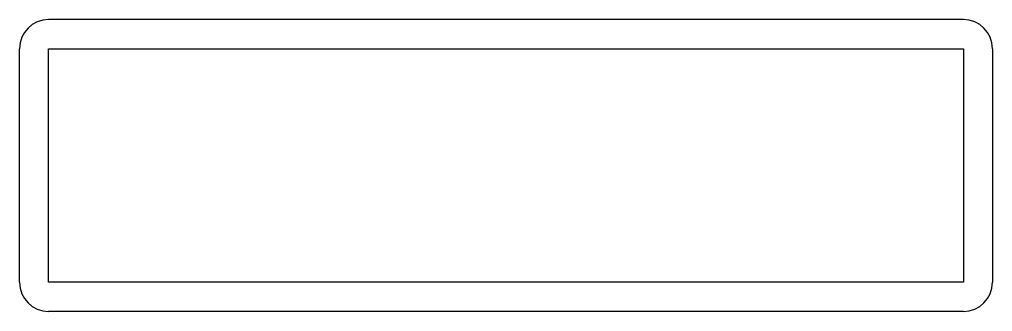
# Model space of a CAD drawing. Extents: x -50 to 50, y 0 to 30.
import ezdxf

# ---------------------------------------------------------------- set-up
doc = ezdxf.new("R2010")
doc.units = 0

msp = doc.modelspace()

# ---------------------------------------------------------------- linework, layer by layer
for p, q in [((47, 30), (-47, 30)), ((-50, 3), (-50, 27)), ((-47, 27), (47, 27)), ((-47, 3), (-47, 27)), ((47, 27), (47, 3)), ((50, 27), (50, 3)), ((47, 3), (-47, 3)), ((47, 0), (-47, 0))]:
    msp.add_line(p, q)
for centre, start, end in [((-47, 27), 90, 180), ((47, 27), 0, 90), ((-47, 3), 180, 270), ((47, 3), 270, 0)]:
    msp.add_arc(centre, 3, start, end)

doc.saveas('drawing.dxf')
